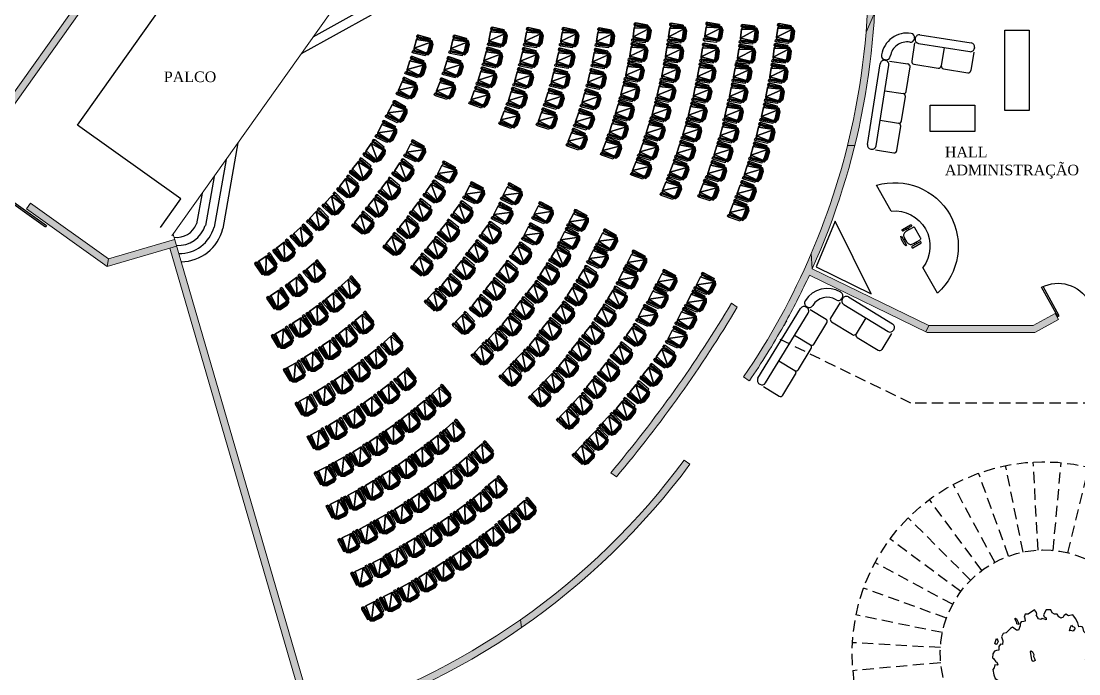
# Model space of a CAD drawing. Header units: millimetres. Extents: x 1191 to 1487, y 976 to 1230.
# Drawn here: x 1221.23 to 1251.22, y 1187.32 to 1205.82 of the extents above; entities that cross this region are included whole.
import ezdxf

# ---------------------------------------------------------------- set-up
doc = ezdxf.new("R2010")
doc.units = ezdxf.units.MM
doc.header["$LTSCALE"] = 0.05
doc.linetypes.add('DASHED2', pattern=[9.525, 6.35, -3.175])
doc.layers.add('ARBOLES', color=86, linetype='Continuous', lineweight=30)
doc.layers.add('muros', color=5, linetype='Continuous', lineweight=20)
for name, color, linetype in [('muebles', 4, 'Continuous'), ('muros delgado', 7, 'Continuous'), ('Proyecciones', 7, 'DASHED2'), ('puertas ventanas', 2, 'Continuous'), ('TEXT', 2, 'Continuous')]:
    doc.layers.add(name, color=color, linetype=linetype)
doc.styles.get("Standard").update_dxf_attribs({"font": 'times.ttf'})

# ---------------------------------------------------------------- blocks, each defined once
blk = doc.blocks.new('A$C429823E1')
at = {"layer": 'muebles'}
for points, invisible_edges in [([(0.459, 0.464, 680.191), (0.471, 0.502, 680.179), (0.471, 0.502, 680.153)], 12), ([(0.471, 0.502, 680.153), (0.459, 0.464, 680.153), (0.459, 0.464, 680.191)], 12), ([(0.459, 0.464, 680.191), (0.535, 0.464, 680.191), (0.471, 0.502, 680.179)], 2), ([(0.471, 0.121, 680.166), (0.459, 0.464, 680.191), (0.459, 0.464, 680.153)], 12), ([(0.459, 0.464, 680.153), (0.471, 0.121, 680.141), (0.471, 0.121, 680.166)], 12), ([(0.522, 0.502, 680.179), (0.471, 0.502, 680.179), (0.535, 0.464, 680.191)], 2), ([(0.471, 0.121, 680.166), (0.522, 0.121, 680.166), (0.535, 0.464, 680.191)], 12)]:
    blk.add_3dface(points, dxfattribs=dict(at, invisible_edges=invisible_edges))
mesh = blk.add_polyface(dxfattribs=at)
corners = [(0.376, 0.088, -1359.005), (0.471, 0.121, -1359.004), (0.471, 0.099, -1359.004), (0.376, 0.044, -1359.006), (0.157, 0.044, -1359.006), (0.157, 0.088, -1359.005), (0.062, 0.099, -1359.004), (0.062, 0.121, -1359.004), (0.06, 0.075, -1359.006), (0.091, 0.044, -1359.006), (0.046, 0.408, -1358.995), (0.079, 0.461, -1358.995), (0.442, 0.044, -1359.006), (0.395, 0.483, -1359.006), (0.139, 0.483, -1359.006), (0.455, 0.461, -1358.995), (0.473, 0.075, -1359.006), (0.487, 0.408, -1358.995), (0.046, 0.408, -1359.039), (0.06, 0.075, -1359.039), (0.487, 0.408, -1359.039), (0.473, 0.075, -1359.039), (0.079, 0.461, -1359.039), (0.139, 0.483, -1359.039), (0.395, 0.483, -1359.039), (0.455, 0.461, -1359.039), (0.442, 0.044, -1359.039), (0.091, 0.044, -1359.039), (0.471, 0.055, -1358.71), (0.471, 0.077, -1358.71), (0.376, 0, -1358.666), (0.376, 0.044, -1358.666), (0.157, 0, -1358.666), (0.157, 0.044, -1358.666), (0.062, 0.055, -1358.71), (0.062, 0.077, -1358.71), (0.077, 0.461, -1358.995), (0.077, 0.461, -1359.039), (0.456, 0.461, -1358.995), (0.456, 0.461, -1359.039), (0.076, 0.457, -1358.876), (0.064, 0.114, -1358.902), (0.076, 0.457, -1358.915), (0.064, 0.114, -1358.927), (0.064, 0.495, -1358.889), (0.064, 0.495, -1358.915), (0, 0.457, -1358.876), (0.013, 0.495, -1358.889), (0.013, 0.495, -1358.915), (0, 0.457, -1358.915), (0.013, 0.114, -1358.902), (0.013, 0.114, -1358.927)]
mesh.append_faces([[corners[k] for k in face] for face in [(0, 2, 3), (6, 5, 4), (28, 3, 2), (34, 4, 32), (0, 29, 1)]], dxfattribs={"vtx0": -1})
mesh.append_faces([[corners[k] for k in face] for face in [(10, 9, 11), (12, 13, 9), (14, 9, 13)]], dxfattribs={"vtx0": -1, "vtx1": -1})
mesh.append_faces([[corners[k] for k in face] for face in [(12, 15, 13), (12, 17, 15), (5, 35, 33), (9, 14, 11)]], dxfattribs={"vtx0": -1, "vtx2": -1})
mesh.append_faces([[corners[k] for k in face] for face in [(8, 9, 10), (16, 17, 12), (17, 16, 20), (21, 20, 16), (11, 14, 22), (23, 22, 14), (13, 15, 24), (25, 24, 15), (30, 31, 32), (33, 32, 31), (28, 29, 30), (31, 30, 29), (6, 34, 7), (35, 7, 34), (34, 32, 35), (33, 35, 32), (10, 36, 18), (37, 18, 36), (14, 13, 23), (24, 23, 13), (38, 17, 39), (20, 39, 17), (7, 35, 5), (40, 41, 42), (43, 42, 41), (44, 40, 45), (42, 45, 40), (51, 43, 50), (41, 50, 43), (46, 40, 47), (44, 47, 40)]], dxfattribs={"vtx1": -1})
mesh.append_faces([[corners[k] for k in face] for face in [(33, 31, 5), (0, 5, 31), (31, 29, 0)]], dxfattribs={"vtx1": -1, "vtx2": -1})
mesh.append_faces([[corners[k] for k in face] for face in [(0, 1, 2), (4, 5, 0), (0, 3, 4), (6, 7, 5), (8, 10, 18), (18, 19, 8), (16, 12, 26), (26, 21, 16), (9, 8, 19), (19, 27, 9), (12, 9, 27), (27, 26, 12), (28, 2, 1), (1, 29, 28), (28, 30, 3), (30, 32, 4), (4, 3, 30), (34, 6, 4), (46, 47, 48), (48, 49, 46), (50, 46, 49), (49, 51, 50), (50, 41, 40), (40, 46, 50), (47, 44, 45), (45, 48, 47)]], dxfattribs={"vtx2": -1})
blk = doc.blocks.new('SIMPLÓNGRAN')
for p, q in [((-0.965, 3.068), (-0.751, 3.133)), ((-0.889, 2.99), (-0.965, 3.068)), ((-0.751, 3.133), (-0.657, 3.065)), ((-0.657, 3.065), (-0.569, 3.099)), ((-0.569, 3.099), (-0.438, 3.097)), ((-0.438, 3.097), (-0.506, 2.979)), ((-0.481, 2.933), (-0.165, 3.005)), ((-0.165, 3.005), (-0.142, 2.758)), ((0.055, 2.944), (0.169, 3.086)), ((0.169, 3.086), (0.297, 3)), ((0.297, 3), (0.404, 3.021)), ((0.404, 3.021), (0.486, 3.134)), ((0.486, 3.134), (0.705, 3.167)), ((0.705, 3.167), (0.819, 3.038)), ((0.819, 3.038), (0.816, 2.978)), ((-2.286, 2.374), (-2.111, 2.49)), ((-2.111, 2.49), (-1.943, 2.484)), ((-1.943, 2.484), (-1.849, 2.439)), ((-1.849, 2.439), (-1.572, 2.631)), ((-1.585, 2.79), (-1.461, 2.89)), ((-1.584, 2.72), (-1.585, 2.79)), ((-1.572, 2.631), (-1.584, 2.72)), ((-1.461, 2.89), (-1.294, 2.954)), ((-1.294, 2.954), (-1.27, 2.707)), ((-1.27, 2.707), (-1.116, 2.682)), ((-1.116, 2.682), (-1.104, 2.795)), ((-1.104, 2.795), (-0.889, 2.99)), ((-0.506, 2.979), (-0.481, 2.933)), ((-0.142, 2.758), (-0.192, 2.696)), ((-0.192, 2.696), (-0.162, 2.594)), ((-0.162, 2.594), (0.047, 2.645)), ((0.06, 2.486), (0, 2.42)), ((0, 2.42), (0.015, 2.369)), ((0.047, 2.645), (0.107, 2.688)), ((0.107, 2.688), (0.055, 2.944)), ((0.255, 2.542), (0.06, 2.486)), ((0.174, 2.358), (0.252, 2.434)), ((0.252, 2.434), (0.255, 2.542)), ((0.816, 2.978), (0.915, 2.9)), ((0.915, 2.9), (1.036, 2.94)), ((1.048, 2.581), (1.017, 2.482)), ((1.017, 2.482), (1.125, 2.456)), ((1.036, 2.94), (1.172, 2.929)), ((1.155, 2.602), (1.048, 2.581)), ((1.125, 2.456), (1.34, 2.428)), ((1.199, 2.696), (1.155, 2.602)), ((1.172, 2.929), (1.199, 2.696)), ((1.34, 2.428), (1.558, 2.507)), ((1.512, 2.683), (1.796, 2.726)), ((1.558, 2.507), (1.512, 2.683)), ((1.796, 2.726), (1.921, 2.58)), ((1.921, 2.58), (1.887, 2.397)), ((-2.575, 1.869), (-2.513, 2.043)), ((-2.453, 1.816), (-2.575, 1.869)), ((-2.513, 2.043), (-2.511, 2.15)), ((-2.511, 2.15), (-2.286, 2.374)), ((-2.456, 1.755), (-2.453, 1.816)), ((0.015, 2.369), (0.174, 2.358)), ((1.638, 2.018), (1.542, 1.909)), ((1.542, 1.909), (1.547, 1.853)), ((1.547, 1.853), (1.622, 1.845)), ((1.622, 1.845), (1.742, 1.955)), ((1.821, 2.162), (1.638, 2.018)), ((1.742, 1.955), (1.851, 2.083)), ((1.851, 2.083), (1.821, 2.162)), ((1.887, 2.397), (2.061, 2.335)), ((2.061, 2.335), (2.206, 2.305)), ((2.142, 2.001), (2.125, 1.921)), ((2.125, 1.921), (2.151, 1.805)), ((2.194, 1.992), (2.142, 2.001)), ((2.151, 1.805), (2.146, 1.791)), ((2.227, 2.175), (2.194, 1.992)), ((2.206, 2.305), (2.227, 2.175)), ((2.302, 1.696), (2.407, 1.833)), ((2.407, 1.833), (2.41, 1.894)), ((2.41, 1.894), (2.514, 1.831)), ((2.514, 1.831), (2.577, 1.734)), ((-3.044, 1.258), (-3.02, 1.435)), ((-2.967, 1.156), (-3.044, 1.258)), ((-3.02, 1.435), (-2.911, 1.634)), ((-2.911, 1.634), (-2.841, 1.635)), ((-2.841, 1.635), (-2.624, 1.714)), ((-2.624, 1.714), (-2.595, 1.682)), ((-2.595, 1.682), (-2.456, 1.755)), ((2.146, 1.791), (2.129, 1.734)), ((2.129, 1.734), (2.302, 1.696)), ((2.577, 1.734), (2.561, 1.584)), ((2.561, 1.584), (2.745, 1.504)), ((2.745, 1.504), (2.693, 1.265)), ((2.693, 1.265), (2.701, 0.891)), ((-3.266, 0.894), (-3.363, 0.607)), ((-3.363, 0.607), (-3.233, 0.652)), ((-3.172, 0.896), (-3.266, 0.894)), ((-3.233, 0.652), (-3.187, 0.699)), ((-3.187, 0.699), (-3.162, 0.854)), ((-3.162, 0.854), (-3.172, 0.896)), ((-3, 0.904), (-2.877, 1.074)), ((-2.997, 0.74), (-3, 0.904)), ((-2.888, 0.691), (-2.997, 0.74)), ((-2.992, 0.507), (-2.888, 0.691)), ((-2.877, 1.074), (-2.967, 1.156)), ((2.229, 0.667), (2.189, 0.564)), ((2.34, 0.702), (2.229, 0.667)), ((2.427, 0.807), (2.34, 0.702)), ((2.399, 0.568), (2.509, 0.696)), ((2.509, 0.696), (2.427, 0.807)), ((2.701, 0.891), (2.544, 0.786)), ((2.544, 0.786), (2.683, 0.588)), ((2.683, 0.588), (2.816, 0.74)), ((2.816, 0.74), (2.915, 0.686)), ((2.915, 0.686), (2.947, 0.49)), ((-3.233, 0.157), (-3.19, 0.368)), ((-3.095, 0.029), (-3.233, 0.157)), ((-3.19, 0.368), (-2.992, 0.507)), ((-3.055, -0.316), (-3.095, 0.029)), ((-1.043, 0.411), (-1.364, 0.101)), ((-1.364, 0.101), (-1.353, 0.036)), ((-1.353, 0.036), (-1.265, 0.047)), ((-1.265, 0.047), (-1.112, 0.115)), ((-1.112, 0.115), (-1.072, 0.219)), ((-1.072, 0.219), (-0.947, 0.273)), ((-0.983, 0.454), (-1.043, 0.411)), ((-0.909, 0.469), (-0.983, 0.454)), ((-0.947, 0.273), (-0.86, 0.354)), ((-0.86, 0.354), (-0.909, 0.469)), ((2.189, 0.564), (2.278, 0.552)), ((2.278, 0.552), (2.399, 0.568)), ((2.947, 0.49), (2.904, 0.279)), ((2.904, 0.279), (3.001, 0.118)), ((3.001, 0.118), (3.033, -0.101)), ((-3.03, -0.385), (-3.055, -0.316)), ((-2.997, -0.45), (-3.03, -0.385)), ((-2.721, -0.435), (-2.997, -0.45)), ((-2.622, -0.512), (-2.721, -0.435)), ((-2.682, -0.756), (-2.622, -0.512)), ((2.755, -0.424), (2.6, -0.646)), ((2.835, -0.464), (2.755, -0.424)), ((3.009, -0.302), (2.835, -0.464)), ((3.033, -0.101), (3.009, -0.302)), ((-2.952, -0.804), (-3.165, -0.915)), ((-3.165, -0.915), (-3.164, -0.962)), ((-3.164, -0.962), (-3.089, -0.97)), ((-3.089, -0.97), (-2.868, -0.83)), ((-2.907, -0.733), (-2.952, -0.804)), ((-2.818, -0.768), (-2.907, -0.733)), ((-2.868, -0.83), (-2.818, -0.768)), ((-2.772, -0.968), (-2.755, -0.865)), ((-2.657, -1.073), (-2.772, -0.968)), ((-2.755, -0.865), (-2.682, -0.756)), ((-2.724, -1.261), (-2.609, -1.142)), ((-2.609, -1.142), (-2.657, -1.073)), ((2.722, -1.148), (2.538, -1.492)), ((2.6, -0.646), (2.681, -0.733)), ((2.681, -0.733), (2.773, -0.862)), ((2.756, -0.988), (2.722, -1.148)), ((2.773, -0.862), (2.756, -0.988)), ((-2.846, -1.455), (-2.793, -1.286)), ((-2.699, -1.555), (-2.846, -1.455)), ((-2.793, -1.286), (-2.724, -1.261)), ((-2.542, -1.967), (-2.699, -1.555)), ((-2.307, -1.785), (-2.311, -1.846)), ((-2.071, -1.673), (-2.307, -1.785)), ((-1.949, -1.726), (-2.071, -1.673)), ((-1.91, -1.824), (-1.949, -1.726)), ((1.689, -1.29), (1.41, -1.389)), ((1.41, -1.389), (1.503, -1.588)), ((1.503, -1.588), (1.708, -1.551)), ((1.853, -1.333), (1.689, -1.29)), ((1.708, -1.551), (1.831, -1.628)), ((1.831, -1.628), (1.83, -1.828)), ((1.907, -1.458), (1.853, -1.333)), ((2.176, -1.364), (1.907, -1.458)), ((2.011, -1.792), (1.958, -1.938)), ((2.051, -1.665), (2.011, -1.792)), ((2.116, -1.655), (2.051, -1.665)), ((2.223, -1.657), (2.116, -1.655)), ((2.279, -1.404), (2.176, -1.364)), ((2.18, -1.845), (2.223, -1.657)), ((2.36, -1.491), (2.279, -1.404)), ((2.538, -1.492), (2.36, -1.491)), ((-2.379, -1.917), (-2.542, -1.967)), ((-2.311, -1.846), (-2.379, -1.917)), ((-2.016, -2.339), (-1.976, -2.035)), ((-1.789, -2.503), (-2.016, -2.339)), ((-1.976, -2.035), (-1.884, -1.963)), ((-1.727, -1.881), (-1.91, -1.824)), ((-1.884, -1.963), (-1.748, -1.974)), ((-1.748, -1.974), (-1.689, -1.885)), ((-1.689, -1.885), (-1.727, -1.881)), ((-0.321, -2.357), (-0.337, -2.483)), ((-0.241, -2.15), (-0.321, -2.357)), ((-0.193, -2.219), (-0.241, -2.15)), ((-0.071, -2.249), (-0.193, -2.219)), ((-0.081, -2.455), (-0.071, -2.249)), ((1.597, -2.328), (1.552, -2.422)), ((1.666, -2.303), (1.597, -2.328)), ((1.874, -2.182), (1.666, -2.303)), ((1.83, -1.828), (1.893, -1.972)), ((1.893, -1.972), (1.874, -2.182)), ((1.958, -1.938), (2.043, -1.988)), ((2.043, -1.988), (2.18, -1.845)), ((-1.628, -2.406), (-1.789, -2.503)), ((-1.478, -2.422), (-1.628, -2.406)), ((-1.359, -2.513), (-1.478, -2.422)), ((-1.193, -2.449), (-1.359, -2.513)), ((-1.053, -2.446), (-1.193, -2.449)), ((-0.985, -2.575), (-1.053, -2.446)), ((-1.002, -2.655), (-0.985, -2.575)), ((-0.962, -2.799), (-1.002, -2.655)), ((-0.784, -2.8), (-0.962, -2.799)), ((-0.617, -3.007), (-0.784, -2.8)), ((-0.38, -2.918), (-0.617, -3.007)), ((-0.131, -2.787), (-0.38, -2.918)), ((-0.337, -2.483), (-0.249, -2.449)), ((-0.249, -2.449), (-0.174, -2.48)), ((-0.174, -2.48), (-0.081, -2.455)), ((0.062, -2.638), (-0.131, -2.787)), ((0.129, -2.721), (0.062, -2.638)), ((0.256, -2.761), (0.129, -2.721)), ((0.435, -2.584), (0.256, -2.761)), ((0.644, -2.557), (0.435, -2.584)), ((0.802, -2.745), (0.644, -2.557)), ((1.035, -2.74), (0.802, -2.745)), ((1.367, -2.72), (1.035, -2.74)), ((1.552, -2.422), (1.367, -2.72))]:
    blk.add_line(p, q)
blk = doc.blocks.new('SIMPLGRAN')
blk.add_blockref('SIMPLÓNGRAN', (-803.486, 577.111))
blk = doc.blocks.new('planta arbre')
at = {"xscale": 0.5, "yscale": 0.5, "zscale": 0.5}
blk.add_blockref('SIMPLGRAN', (587.091, -151.752), dxfattribs=at)
blk = doc.blocks.new('A$C09E9406F')
at = {"layer": 'ARBOLES'}
blk.add_blockref('planta arbre', (-183.667, -135.3), dxfattribs=at)
blk = doc.blocks.new('2-SEAT')
for p, q in [((-850, 250), (-850, 775)), ((-75, 850), (-775, 850)), ((0, 250), (0, 775)), ((775, 850), (75, 850)), ((850, 250), (850, 775)), ((-850, 115), (-850, 135)), ((735, 250), (-735, 250)), ((735, 0), (-735, 0)), ((850, 115), (850, 135))]:
    blk.add_line(p, q)
for centre, radius, start, end in [((-775, 775), 75, 90, 180), ((-75, 775), 75, 0, 90), ((75, 775), 75, 90, 180), ((775, 775), 75, 0, 90), ((-735, 135), 115, 90, 180), ((-735, 115), 115, 180, 270), ((735, 135), 115, 0, 90), ((735, 115), 115, 270, 0)]:
    blk.add_arc(centre, radius, start, end)
blk = doc.blocks.new('3-SEAT')
for p, q in [((-1160, 0), (1160, 0)), ((-1275, -115), (-1275, -135)), ((-1275, -250), (-1275, -775)), ((-1160, -250), (1160, -250)), ((-425, -250), (-425, -775)), ((425, -250), (425, -775)), ((1275, -115), (1275, -135)), ((1275, -250), (1275, -775)), ((-1200, -850), (-500, -850)), ((-350, -850), (350, -850)), ((500, -850), (1200, -850))]:
    blk.add_line(p, q)
for centre, radius, start, end in [((-1160, -115), 115, 90, 180), ((1160, -115), 115, 0, 90), ((-1160, -135), 115, 180, 270), ((1160, -135), 115, 270, 0), ((-1200, -775), 75, 180, 270), ((-500, -775), 75, 270, 0), ((-350, -775), 75, 180, 270), ((350, -775), 75, 270, 0), ((500, -775), 75, 180, 270), ((1200, -775), 75, 270, 0)]:
    blk.add_arc(centre, radius, start, end)
blk = doc.blocks.new('BACK')
for p, q in [((-636.20084, 98.81205), (-636.20084, 78.81205)), ((-521.20084, -36.18795), (-516.18795, -36.18795)), ((-36.18795, -521.18795), (-36.18795, -516.18795)), ((98.81205, -636.18795), (78.81205, -636.18795))]:
    blk.add_line(p, q)
for centre, radius, start, end in [((-521.20084, 98.81205), 115, 90, 180), ((-521.20084, 78.81205), 115, 180, 270), ((-516.18795, -516.18795), 730, 0, 90), ((-516.18795, -516.18795), 480, 0, 90), ((78.81205, -521.18795), 115, 180, 270), ((98.81205, -521.18795), 115, 270, 0)]:
    blk.add_arc(centre, radius, start, end)
blk = doc.blocks.new('COMB6')
for name, p in [('3-SEAT', (0, 0)), ('BACK', (1931.20084, -213.81205))]:
    blk.add_blockref(name, p)
at = {"rotation": 90}
blk.add_blockref('2-SEAT', (2145.01289, -1720), dxfattribs=at)
blk = doc.blocks.new('FURN26')
blk.add_blockref('COMB6', (-923, 461))
blk = doc.blocks.new('A$C561E6E35')
at = {"layer": 'muebles', "xscale": -0.000999999999974063, "yscale": 0.001000000000004775, "zscale": 0.001, "rotation": 207.9727626043391}
blk.add_blockref('FURN26', (2.098, 1.398), dxfattribs=at)
blk = doc.blocks.new('silla oficina')
for p, q in [((286.219, 149.759), (286.219, 149.709)), ((286.279, 149.759), (286.279, 149.709)), ((286.498, 149.359), (286.498, 149.659)), ((286.498, 149.659), (286.528, 149.658)), ((286.448, 149.539), (286.498, 149.539)), ((286.448, 149.479), (286.498, 149.479)), ((286.528, 149.358), (286.498, 149.359)), ((286.217, 149.259), (286.217, 149.309)), ((286.277, 149.259), (286.277, 149.309))]:
    blk.add_line(p, q)
for points in [[(286.448, 149.429), (286.448, 149.589, 0.414214), (286.329, 149.709), (286.089, 149.71, 0.414214), (286.048, 149.67), (286.048, 149.35, 0.414214), (286.087, 149.31), (286.327, 149.309, 0.414214)], [(286.099, 149.79), (286.099, 149.78, 0.414214), (286.119, 149.76), (286.379, 149.759, 0.414214), (286.399, 149.779), (286.399, 149.789, 0.414214), (286.379, 149.809), (286.119, 149.81, 0.414214)], [(286.097, 149.23), (286.097, 149.24, -0.414214), (286.117, 149.26), (286.377, 149.259, -0.414214), (286.397, 149.239), (286.397, 149.229, -0.414214), (286.377, 149.209), (286.117, 149.21, -0.414214)]]:
    blk.add_lwpolyline(points, format="xyb", close=True)
blk.add_arc((285.976, 149.51), 0.572, 344.6527, 15.0313)

msp = doc.modelspace()

# ---------------------------------------------------------------- hatches: boundary and pattern name
at = {"layer": 'muros'}
for points in [[(1227.142, 1212.04), (1227.142, 1212.319), (1227.095, 1212.319), (1226.979, 1212.156), (1219.592, 1201.777), (1219.754, 1201.661)], [(1245.441, 1208.02), (1245.241, 1208.02, -0.030991), (1245.19, 1205.513), (1245.427, 1206.043, 0.024185)], [(1245.427, 1206.043), (1245.19, 1205.513, -0.030991), (1244.829, 1203.032, -0.009265), (1244.661, 1202.3), (1244.867, 1202.3, 0.046372)], [(1244.867, 1202.3), (1244.661, 1202.3, -0.040026), (1243.633, 1199.232), (1243.663, 1198.802, 0.045324)], [(1221.499, 1200.663), (1221.383, 1200.5), (1223.674, 1198.868), (1223.711, 1199.087)], [(1225.64, 1199.439), (1225.584, 1199.631), (1223.711, 1199.087), (1223.674, 1198.868), (1225.449, 1199.383)], [(1225.64, 1199.439), (1225.449, 1199.383), (1229.004, 1187.171), (1229.2, 1187.228)], [(1243.58, 1198.62), (1246.878, 1197.01), (1246.966, 1197.19), (1243.663, 1198.802), (1243.633, 1199.232, -0.04931), (1241.716, 1195.739), (1241.878, 1195.623, 0.022563), (1242.851, 1197.19, 0.001918), (1242.927, 1197.327, 0.017716)], [(1241.537, 1197.71), (1241.373, 1197.827, -0.040321), (1237.948, 1193.019), (1238.112, 1192.903, 0.039891)], [(1250.641, 1197.361), (1250.544, 1197.536), (1249.922, 1197.19), (1246.966, 1197.19), (1246.878, 1197.01), (1246.92, 1196.99), (1249.973, 1196.99)], [(1240.196, 1193.262), (1240.033, 1193.377, -0.080598), (1235.388, 1188.851), (1235.42, 1188.63, 0.081899)], [(1235.42, 1188.63), (1235.388, 1188.851, -0.080598), (1229.551, 1186.026), (1229.2, 1187.228), (1229.004, 1187.171), (1229.41, 1185.777, 0.081899)]]:
    msp.add_hatch(color=256, dxfattribs=at).paths.add_polyline_path(points)

# ---------------------------------------------------------------- linework, layer by layer
at = {"layer": 'muebles', "extrusion": (0, 0, -1)}
for p, q in [((1245.899, 1200.437), (1245.487, 1201.167)), ((1247.212, 1198.111), (1246.8, 1198.841))]:
    msp.add_line(p, q, dxfattribs=at)
at = {"layer": 'muebles'}
for points in [[(1249.121, 1205.564), (1249.811, 1205.564), (1249.811, 1203.287), (1249.121, 1203.287)], [(1247.002, 1203.44), (1248.273, 1203.44), (1248.273, 1202.692), (1247.002, 1202.692)]]:
    msp.add_lwpolyline(points, close=True, dxfattribs=at)
at = {"layer": 'muebles', "extrusion": (0, 0, -1)}
msp.add_lwpolyline([(-1243.775, 1198.853), (-1245.328, 1198.09), (-1244.315, 1200.155), (-1243.775, 1198.853)], dxfattribs=at)
for centre, radius, start, end in [((-1246.001, 1199.442), 1.8, 73.3993, 227.7201), ((-1246.001, 1199.442), 1, 84.1379, 216.9816), ((-1225.012, 1207.181), 20.447, 208.8114, 209.2509)]:
    msp.add_arc(centre, radius, start, end, dxfattribs=at)
at = {"layer": 'muros'}
for p, q in [((1219.592, 1201.777), (1226.979, 1212.156)), ((1219.754, 1201.661), (1227.142, 1212.04)), ((1225.508, 1199.738), (1231.071, 1207.562)), ((1245.427, 1206.043), (1245.19, 1205.513)), ((1244.661, 1202.3), (1244.867, 1202.3)), ((1221.383, 1200.5), (1221.499, 1200.663)), ((1225.54, 1199.783), (1229.551, 1186.026)), ((1225.449, 1199.383), (1225.64, 1199.439)), ((1225.449, 1199.383), (1229.41, 1185.777)), ((1243.663, 1198.802), (1243.633, 1199.232)), ((1223.711, 1199.087), (1223.674, 1198.868)), ((1246.966, 1197.19), (1246.878, 1197.01)), ((1249.922, 1197.19), (1246.966, 1197.19)), ((1249.973, 1196.99), (1246.92, 1196.99)), ((1235.42, 1188.63), (1235.388, 1188.851))]:
    msp.add_line(p, q, dxfattribs=at)
at = {"layer": 'muros', "extrusion": (0, 0, -1)}
for p, q in [((1221.499, 1200.663), (1223.711, 1199.087)), ((1221.383, 1200.5), (1223.674, 1198.868)), ((1225.584, 1199.632), (1223.711, 1199.087)), ((1225.449, 1199.383), (1223.674, 1198.868)), ((1246.966, 1197.19), (1243.663, 1198.802)), ((1246.92, 1196.99), (1243.58, 1198.62)), ((1241.373, 1197.827), (1241.537, 1197.71)), ((1249.922, 1197.19), (1250.544, 1197.536)), ((1249.973, 1196.99), (1250.641, 1197.361)), ((1250.641, 1197.361), (1250.544, 1197.536)), ((1241.716, 1195.739), (1241.878, 1195.623)), ((1240.033, 1193.377), (1240.196, 1193.262)), ((1237.948, 1193.019), (1238.112, 1192.903))]:
    msp.add_line(p, q, dxfattribs=at)
for centre, radius, start, end in [((-1225.012, 1207.181), 20.447, 177.0623, 204.1911), ((-1225.012, 1207.181), 20.247, 177.6259, 191.8266), ((-1225.012, 1207.181), 20.247, 191.8266, 214.4102), ((-1225.012, 1207.181), 20.447, 204.7517, 208.8114), ((-1209.901, 1216.625), 36.659, 210.8494, 220.0853), ((-1209.744, 1216.737), 37.051, 210.8987, 220.0361), ((-1225.012, 1207.181), 20.447, 209.2509, 214.4211), ((-1223.764, 1205.426), 20.444, 216.5124, 253.9685), ((-1223.762, 1205.428), 20.247, 216.5246, 253.3883)]:
    msp.add_arc(centre, radius, start, end, dxfattribs=at)
at = {"layer": 'muros delgado'}
for p, q in [((1222.828, 1202.871), (1227.116, 1208.902)), ((1229.182, 1204.905), (1231.164, 1206.004)), ((1229.517, 1205.377), (1231.043, 1206.222)), ((1225.762, 1200.785), (1222.828, 1202.871)), ((1227.381, 1202.373), (1226.949, 1199.941)), ((1227.043, 1201.896), (1226.703, 1199.985)), ((1226.704, 1201.42), (1226.457, 1200.028)), ((1226.366, 1200.944), (1226.21, 1200.072)), ((1225.182, 1199.97), (1225.762, 1200.785))]:
    msp.add_line(p, q, dxfattribs=at)
for centre, radius, start, end in [((1225.634, 1200.314), 0.625, 263.7869, 337.2125), ((1225.679, 1200.277), 0.816, 266.8303, 342.2474), ((1225.722, 1200.247), 1.016, 268.8708, 345.0259), ((1225.762, 1200.22), 1.219, 270.3233, 346.7641)]:
    msp.add_arc(centre, radius, start, end, dxfattribs=at)
at = {"layer": 'Proyecciones', "extrusion": (0, 0, -1)}
msp.add_line((1246.458, 1194.99), (1242.654, 1196.847), dxfattribs=at)
at = {"layer": 'Proyecciones'}
for p, q in [((1253.088, 1194.99), (1246.458, 1194.99)), ((1249.638, 1190.771), (1249.141, 1193.221)), ((1250.063, 1190.825), (1249.927, 1193.322)), ((1250.49, 1190.817), (1250.72, 1193.307)), ((1250.912, 1190.747), (1251.502, 1193.176)), ((1249.226, 1190.656), (1248.378, 1193.007)), ((1248.836, 1190.482), (1247.654, 1192.685)), ((1248.474, 1190.252), (1246.984, 1192.26)), ((1248.15, 1189.973), (1246.384, 1191.742)), ((1247.871, 1189.649), (1245.865, 1191.142)), ((1247.641, 1189.289), (1245.44, 1190.474)), ((1247.466, 1188.898), (1245.116, 1189.75)), ((1247.35, 1188.486), (1244.901, 1188.987)), ((1247.295, 1188.062), (1244.799, 1188.201)), ((1247.303, 1187.634), (1244.813, 1187.408))]:
    msp.add_line(p, q, dxfattribs=at)
at = {"layer": 'Proyecciones', "extrusion": (0, 0, -1)}
for radius in [5.43, 2.93]:
    msp.add_arc((-1250.221, 1187.9), radius, 346.4374, 143.0552, dxfattribs=at)
at = {"layer": 'puertas ventanas', "extrusion": (0, 0, -1)}
for p, q in [((1220.294, 1201.151), (1221.923, 1199.991)), ((1220.323, 1201.192), (1221.952, 1200.032)), ((1250.622, 1197.446), (1250.161, 1198.276)), ((1250.666, 1197.471), (1250.206, 1198.298)), ((1250.622, 1197.446), (1250.666, 1197.471))]:
    msp.add_line(p, q, dxfattribs=at)
at = {"layer": 'puertas ventanas'}
msp.add_line((1221.952, 1200.032), (1221.923, 1199.991), dxfattribs=at)
at = {"layer": 'puertas ventanas', "extrusion": (0, 0, -1)}
msp.add_arc((-1250.625, 1197.39), 1, 62.3604, 150.9348, dxfattribs=at)

# ---------------------------------------------------------------- block references
at = {"extrusion": (0, 0, -1), "rotation": 215.4673878184584}
msp.add_blockref('A$C09E9406F', (-1249.935, 1189.791), dxfattribs=at)
at = {"layer": 'muebles', "extrusion": (0, 0, -1)}
for p, rotation in [((-1245.367, 1201.87), 71.02583218637108), ((-1242.08, 1195.223), 93.44523016982554)]:
    msp.add_blockref('A$C561E6E35', p, dxfattribs=dict(at, rotation=rotation))
at = {"layer": 'muebles', "xscale": -1}
for p, rotation in [((1239.112, 1205.708), 82.37152585044052), ((1240.119, 1205.704), 82.84211408573535), ((1241.149, 1205.717), 81.36842987521001), ((1242.148, 1205.676), 83.6421140857359), ((1243.179, 1205.69), 82.27068551430591), ((1232.945, 1205.308), 74.84211408573593), ((1233.974, 1205.315), 76.44211408573531), ((1235.045, 1205.561), 78.84211408573545), ((1236.06, 1205.56), 79.76519100881116), ((1237.073, 1205.561), 80.5563998000213), ((1238.084, 1205.563), 81.24211408573517), ((1239.03, 1205.139), 80.25387879161798), ((1240.041, 1205.132), 80.84211408573631), ((1241.051, 1205.126), 81.36842987521001), ((1242.079, 1205.097), 81.84211408573569), ((1243.083, 1205.127), 82.27068551430591), ((1232.76, 1204.667), 70.8421140857362), ((1233.808, 1204.673), 72.84211408573442), ((1234.921, 1204.968), 75.84211408573489), ((1235.945, 1204.964), 76.99596023958138), ((1236.966, 1204.962), 77.98497122859258), ((1237.984, 1204.961), 78.84211408573545), ((1234.766, 1204.383), 72.84211408573442), ((1235.802, 1204.374), 74.22672947035012), ((1236.833, 1204.368), 75.41354265716404), ((1238.928, 1204.574), 78.13623173279404), ((1239.944, 1204.562), 78.84211408573545), ((1240.959, 1204.553), 79.47369303310434), ((1241.972, 1204.545), 80.04211408573428), ((1242.999, 1204.548), 80.5563998000213), ((1232.531, 1204.04), 66.84211408573454), ((1233.602, 1204.042), 69.24211408573449), ((1237.86, 1204.364), 76.44211408573531), ((1234.58, 1203.807), 69.84211408573461), ((1235.63, 1203.792), 71.45749870112066), ((1236.673, 1203.781), 72.84211408573442), ((1237.71, 1203.773), 74.04211408573607), ((1238.804, 1204.012), 76.01858467397075), ((1239.827, 1203.996), 76.84211408573586), ((1240.848, 1203.983), 77.5789561909987), ((1241.866, 1203.972), 78.24211408573566), ((1242.898, 1203.972), 78.84211408573545), ((1238.66, 1203.455), 73.9009376151474), ((1232.242, 1203.35), 62.84211408573422), ((1235.43, 1203.219), 68.68826793188998), ((1236.487, 1203.202), 70.27068551430715), ((1237.536, 1203.189), 71.64211408573512), ((1239.69, 1203.434), 74.84211408573593), ((1240.717, 1203.417), 75.68421934889436), ((1241.742, 1203.402), 76.44211408573531), ((1242.78, 1203.399), 77.12782837145), ((1231.952, 1202.79), 62.84211408573422), ((1238.495, 1202.904), 71.7832905563226), ((1239.534, 1202.878), 72.84211408573442), ((1240.569, 1202.856), 73.7894825067863), ((1237.338, 1202.612), 69.24211408573449), ((1241.62, 1202.833), 74.64211408573591), ((1242.644, 1202.83), 75.41354265716404), ((1232.766, 1202.239), 62.84211408573422), ((1238.31, 1202.36), 69.66564349750026), ((1239.358, 1202.327), 70.8421140857362), ((1240.401, 1202.3), 71.89474566468344), ((1241.46, 1202.272), 72.84211408573442), ((1242.491, 1202.265), 73.69925694287818), ((1233.654, 1201.635), 62.84211408573422), ((1239.163, 1201.783), 68.8421140857354), ((1240.216, 1201.75), 70.00000882257794), ((1241.283, 1201.717), 71.0421140857336), ((1242.322, 1201.705), 71.98497122859229), ((1234.44, 1201.051), 62.84211408573422), ((1235.506, 1201.017), 62.55639980002034), ((1240.012, 1201.206), 68.10527198047178), ((1241.069, 1201.171), 69.24211408573449), ((1242.122, 1201.141), 70.27068551430715), ((1235.244, 1200.467), 62.84211408573422), ((1236.386, 1200.494), 64.44211408573433), ((1241.919, 1200.592), 68.55639980002024), ((1237.383, 1200.268), 63.31270232103025), ((1236.103, 1199.882), 62.84211408573422), ((1237.137, 1199.757), 63.31270232103025), ((1238.21, 1199.713), 62.84211408573422), ((1237.948, 1199.22), 62.84211408573422), ((1239.035, 1199.125), 64.31579829626163), ((1238.784, 1198.637), 64.31579829626163), ((1239.894, 1198.574), 63.84211408573422), ((1240.989, 1198.482), 63.4135426571648), ((1239.64, 1198.081), 63.84211408573422), ((1240.727, 1197.985), 63.4135426571648), ((1239.344, 1197.574), 62.84211408573422), ((1240.452, 1197.488), 63.4135426571648), ((1240.188, 1196.958), 62.84211408573422)]:
    msp.add_blockref('A$C429823E1', p, dxfattribs=dict(at, rotation=rotation))
at = {"layer": 'muebles'}
for p, rotation in [((1231.327, 1201.75), 54.72162305573288), ((1230.922, 1201.224, -1358.688), 51.27120590843732), ((1232.141, 1201.199), 54.72162305573288), ((1230.558, 1200.736), 51.27120590843732), ((1231.736, 1200.673, -1358.688), 51.27120590843732), ((1233.029, 1200.596), 54.72162305573288), ((1230.113, 1200.244), 46.22311027734869), ((1231.372, 1200.185), 51.27120590843732), ((1232.624, 1200.07, -1358.688), 51.27120590843732), ((1233.815, 1200.012), 54.72162305573288), ((1229.674, 1199.803), 46.22311027734869), ((1230.984, 1199.71), 51.27120590843732), ((1232.261, 1199.582), 51.27120590843732), ((1229.188, 1199.347), 42.22311027734838), ((1233.41, 1199.485, -1358.688), 51.27120590843732), ((1234.619, 1199.427), 54.72162305573288), ((1231.872, 1199.106), 51.27120590843732), ((1233.047, 1198.997), 51.27120590843732), ((1228.67, 1198.925), 38.22311027734674), ((1234.214, 1198.901, -1358.688), 51.27120590843732), ((1235.478, 1198.843), 54.72162305573288), ((1236.603, 1198.771, -1358.688), 58.0852108146843), ((1228.125, 1198.541), 34.22311027734699), ((1232.658, 1198.522), 51.27120590843732), ((1233.851, 1198.413), 51.27120590843732), ((1229.535, 1198.334), 39.82311027734843), ((1235.073, 1198.317, -1358.688), 51.27120590843732), ((1236.282, 1198.263, -2717.377), 57.27515611707039), ((1237.378, 1198.183, -1358.688), 58.0852108146843), ((1229.007, 1197.933), 36.2231102773485), ((1230.541, 1197.874), 42.22311027734838), ((1233.462, 1197.937), 51.27120590843732), ((1234.71, 1197.829), 51.27120590843732), ((1228.454, 1197.566), 32.6231102773476), ((1230.077, 1197.486), 39.2231102773483), ((1233.016, 1197.522), 46.50882456306261), ((1235.899, 1197.749, -1359.006), 51.27120590843732), ((1237.056, 1197.675, -2717.377), 57.27515611707039), ((1238.211, 1197.595, -1358.688), 58.0852108146843), ((1234.321, 1197.353), 51.27120590843732), ((1235.525, 1197.285, -1358.666), 51.27120590843732), ((1229.593, 1197.123), 36.2231102773485), ((1230.91, 1196.875), 40.37695643119298), ((1236.673, 1197.161, -1359.006), 51.27120590843732), ((1237.89, 1197.087, -2717.377), 57.27515611707039), ((1229.091, 1196.785), 33.22311027734802), ((1233.798, 1196.862), 44.62311027734859), ((1235.171, 1196.819, -1358.666), 51.27120590843732), ((1236.299, 1196.697, -1358.666), 51.27120590843732), ((1237.507, 1196.573, -1359.006), 51.27120590843732), ((1228.571, 1196.474), 30.2231102773475), ((1230.434, 1196.499), 37.60772566196226), ((1231.742, 1196.268), 41.36596742020402), ((1234.74, 1196.392), 45.75252204205268), ((1238.719, 1196.535), 54.72162305573288), ((1229.94, 1196.146), 34.83849489273275), ((1234.338, 1195.993), 45.75252204205268), ((1235.946, 1196.231, -1358.666), 51.27120590843732), ((1237.133, 1196.109, -1358.666), 51.27120590843732), ((1238.314, 1196.008, -1358.688), 51.27120590843732), ((1229.429, 1195.818), 32.06926412350152), ((1231.272, 1195.882), 38.79453884877579), ((1235.513, 1195.801), 46.22311027734869), ((1239.563, 1195.919), 54.72162305573288), ((1228.903, 1195.515), 29.30003335427176), ((1230.785, 1195.517), 36.2231102773485), ((1235.132, 1195.392), 46.22311027734869), ((1236.779, 1195.642, -1358.666), 51.27120590843732), ((1237.95, 1195.52), 51.27120590843732), ((1239.158, 1195.393, -1358.688), 51.27120590843732), ((1230.282, 1195.174), 33.65168170591891), ((1232.107, 1195.27), 39.82311027734843), ((1236.337, 1195.202), 44.74942606682119), ((1229.765, 1194.854), 31.08025313449028), ((1231.627, 1194.894), 37.42311027734776), ((1233.104, 1194.803), 41.51722792440675), ((1235.957, 1194.805), 44.74942606682119), ((1237.562, 1195.045), 51.27120590843732), ((1238.794, 1194.905), 51.27120590843732), ((1229.233, 1194.558), 28.50882456306161), ((1231.131, 1194.539), 35.02311027734689), ((1237.142, 1194.574), 45.22311027734871), ((1230.621, 1194.204), 32.6231102773476), ((1232.663, 1194.433), 39.39958086558261), ((1236.758, 1194.173), 45.22311027734871), ((1238.406, 1194.429), 51.27120590843732), ((1232.209, 1194.081), 37.28193380676036), ((1237.967, 1194.001), 45.65168170591812), ((1230.098, 1193.892), 30.2231102773475), ((1231.742, 1193.745), 35.16428674793551), ((1233.487, 1193.816), 40.22311027734754), ((1237.587, 1193.578), 45.65168170591812), ((1229.562, 1193.601), 27.82311027734772), ((1231.263, 1193.427), 33.0466396891122), ((1233.036, 1193.454), 38.22311027734674), ((1230.773, 1193.127), 30.92899263028887), ((1232.573, 1193.108), 36.2231102773485), ((1234.31, 1193.202), 40.95995238261111), ((1237.203, 1193.169), 45.65168170591812), ((1230.271, 1192.845), 28.81134557146499), ((1232.098, 1192.778), 34.22311027734699), ((1233.862, 1192.832), 39.06521554050497), ((1229.76, 1192.582), 26.69369851264239), ((1231.612, 1192.466), 32.22311027734707), ((1233.403, 1192.477), 37.17047869839945), ((1231.116, 1192.17), 30.2231102773475), ((1232.932, 1192.137), 35.27574185629663), ((1234.688, 1192.214), 39.82311027734843), ((1230.609, 1191.892), 28.2231102773466), ((1232.45, 1191.813), 33.3810050141885), ((1234.242, 1191.834), 38.02311027734935), ((1230.093, 1191.632), 26.22311027734759), ((1231.958, 1191.505), 31.48626817208421), ((1233.775, 1191.485), 36.2231102773485), ((1235.513, 1191.6), 40.5088245630626), ((1231.456, 1191.214), 29.59153132997853), ((1235.06, 1191.229), 38.79453884877579), ((1230.944, 1190.939), 27.69679448787296), ((1233.297, 1191.151), 34.42311027734698), ((1230.424, 1190.682), 25.80205764576863), ((1232.799, 1190.849), 32.6231102773476), ((1234.593, 1190.856), 37.08025313449063), ((1232.301, 1190.546), 30.8231102773472), ((1234.119, 1190.513), 35.36596742020474), ((1231.794, 1190.258), 29.02311027734864), ((1233.635, 1190.184), 33.65168170591891), ((1230.782, 1189.722), 25.42311027734706), ((1231.307, 1189.978), 27.22311027734722), ((1233.141, 1189.87), 31.93739599163297), ((1232.638, 1189.571), 30.2231102773475), ((1232.126, 1189.287), 28.50882456306161), ((1231.607, 1189.018), 26.79453884877701), ((1231.101, 1188.748), 26.79453884877701)]:
    msp.add_blockref('A$C429823E1', p, dxfattribs=dict(at, rotation=rotation))
at = {"layer": 'muebles', "extrusion": (0, 0, -1), "xscale": -1, "rotation": 150.1490312448879}
msp.add_blockref('silla oficina', (-1420.332, 1471.872), dxfattribs=at)

# ---------------------------------------------------------------- texts
at = {"layer": 'TEXT'}
for s, p in [('PALCO', (1225.28, 1204.093)), ('HALL', (1247.422, 1201.96)), ('ADMINISTRAÇÃO', (1247.422, 1201.451))]:
    msp.add_text(s, height=0.3, dxfattribs=at).set_placement(p)

doc.saveas('drawing.dxf')
